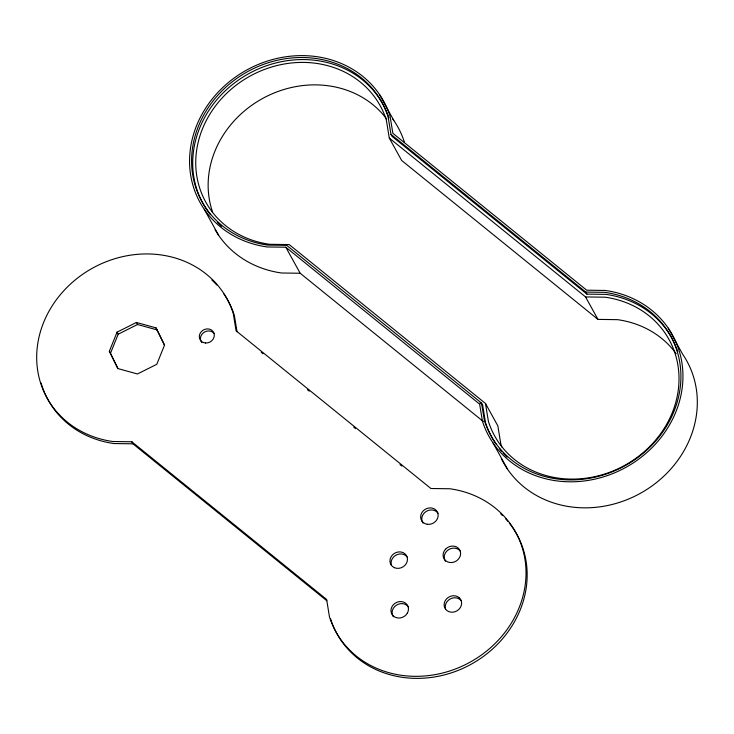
<?xml version="1.0" encoding="UTF-8"?>
<svg xmlns="http://www.w3.org/2000/svg" width="734" height="734" viewBox="0 0 734 734"><rect width="100%" height="100%" fill="white"/><g stroke="black" fill="none" stroke-linecap="round" stroke-linejoin="round"><path stroke-width="1.1" d="M156.039 327.878L164.48 345.2L156.782 364.293L137.451 373.973L117.807 368.56L109.357 351.237L117.064 332.144L136.396 322.465L156.039 327.878L164.618 345.209M117.935 368.569L110.485 353.274L118.192 334.19L137.524 324.511L157.168 329.924M285.801 247.22L267.231 246.963A104.815 93.392 -28.9 0 1 218.145 92.154A104.815 93.392 -28.9 0 1 390.075 116.266L392.864 133.304L586.695 290.205L605.266 290.453A104.815 93.392 -28.9 0 1 654.361 445.263A104.815 93.392 -28.9 0 1 482.431 421.16L479.632 404.122L285.801 247.22L300.178 273.25L483.339 421.518M300.178 273.25L281.608 273.002A104.815 93.392 -28.9 0 1 215.08 229.659M390.983 134.386L585.796 292.086L604.779 292.343A102.742 91.548 -28.9 0 1 652.902 444.088A102.742 91.548 -28.9 0 1 484.376 420.454L481.513 403.039L286.71 245.339L267.717 245.083A102.742 91.548 -28.9 0 1 219.594 93.337A102.742 91.548 -28.9 0 1 388.13 116.963L390.983 134.386L392.112 136.432L586.925 294.123L605.908 294.38A102.742 91.548 -28.9 0 1 677.776 351.76M389.286 138.056L585.576 296.94L605.183 297.206A99.631 88.777 -28.9 0 1 651.847 444.354A99.631 88.777 -28.9 0 1 488.413 421.444L485.468 403.452L289.187 244.569L269.58 244.303A99.631 88.777 -28.9 0 1 222.907 97.145A99.631 88.777 -28.9 0 1 386.341 120.064L389.286 138.056L401.691 160.507L597.971 319.4L617.578 319.666A99.631 88.777 -28.9 0 1 676.188 353.715M131.808 441.767L112.825 441.51A102.742 91.548 -28.9 0 1 64.702 289.765A102.742 91.548 -28.9 0 1 233.238 313.39L236.091 330.814L430.904 488.505L449.887 488.761A102.742 91.548 -28.9 0 1 498.01 640.507A102.742 91.548 -28.9 0 1 329.474 616.881L326.621 599.458L131.808 441.767L132.937 443.804L326.859 600.779M132.937 443.804L113.954 443.547A102.742 91.548 -28.9 0 1 41.104 383.02M479.972 402.92L482.642 405.076L485.495 422.5A102.742 91.548 -28.9 0 0 495.973 443.987M261.231 352.292L263.011 353.733M307.491 389.736L309.271 391.176M353.751 427.179L355.531 428.619M400.002 464.622L401.782 466.062M407.352 557.244L405.92 555.702A8.992 8.01 -28.9 0 0 395.305 555.555A8.992 8.01 -28.9 0 0 391.406 565.217M668.261 328.171L682.629 354.201A104.815 93.392 -28.9 0 1 642.021 492.386A104.815 93.392 -28.9 0 1 501.34 458.557M585.796 292.086L586.925 294.123M585.576 296.94L597.971 319.4M379.386 94.337L393.763 120.376M485.468 403.452L497.863 425.913L500.808 443.905A99.631 88.777 -28.9 0 0 501.873 447.034M481.513 403.039L482.642 405.076M493.11 443.079L507.488 469.118M204.245 209.254L218.613 235.284M136.396 322.465L137.524 324.511M117.064 332.144L118.192 334.19M109.357 351.237L110.485 353.274M237.036 331.768L234.366 315.427A102.742 91.548 -28.9 0 0 223.888 293.939M509.387 523.195A102.742 91.548 -28.9 0 1 469.87 664.94A102.742 91.548 -28.9 0 1 330.603 618.927M500.781 513.892A102.742 91.548 -28.9 0 1 502.451 515.488M505.662 518.81A102.742 91.548 -28.9 0 1 507.937 521.415M211.915 280.058A102.742 91.548 -28.9 0 1 216.787 284.985M445.474 561.281A8.992 8.01 -28.9 0 1 445.309 553.087L446.667 551.243A8.992 8.01 -28.9 0 1 460.502 551.427M393.341 616.762A8.992 8.01 -28.9 0 1 394.534 606.715L396.323 605.22A8.992 8.01 -28.9 0 1 408.361 606.908M445.575 609.064A8.992 8.01 -28.9 0 1 448.529 600.1A8.992 8.01 -28.9 0 1 458.236 598.439L460.08 599.54A8.992 8.01 -28.9 0 1 461.512 601.091M423.013 523.094A8.992 8.01 -28.9 0 1 425.995 511.552A8.992 8.01 -28.9 0 1 438.033 513.24M201.786 342.604A7.707 6.863 -28.9 0 1 203.612 332.63A7.707 6.863 -28.9 0 1 214.089 333.383M392.488 118.569A104.815 93.392 -28.9 0 1 404.443 142.295M212.64 212.163A99.631 88.777 -28.9 0 1 263.699 97.888A99.631 88.777 -28.9 0 1 386.662 119M507.111 457.08A102.742 91.548 -28.9 0 1 503.074 452.951M501.542 451.226A102.742 91.548 -28.9 0 1 499.349 448.566M221.659 226.338A102.742 91.548 -28.9 0 1 217.411 222.448M210.475 214.732A102.742 91.548 -28.9 0 1 249.441 73.29A102.742 91.548 -28.9 0 1 388.91 117.926M445.538 549.197L444.18 551.051A8.992 8.01 -28.9 0 0 445.777 560.785A8.992 8.01 -28.9 0 0 456.392 560.932L458.181 559.427A8.992 8.01 -28.9 0 0 457.943 547.839A8.992 8.01 -28.9 0 0 445.538 549.197M407.398 613.055L406.04 614.909A8.992 8.01 -28.9 0 1 393.635 616.266A8.992 8.01 -28.9 0 1 393.406 604.678L395.195 603.174A8.992 8.01 -28.9 0 1 405.801 603.32A8.992 8.01 -28.9 0 1 407.398 613.055M458.952 597.504L457.117 596.403A8.992 8.01 -28.9 0 0 446.556 598.861A8.992 8.01 -28.9 0 0 445.364 608.899L446.786 610.449A8.992 8.01 -28.9 0 0 459.19 609.092A8.992 8.01 -28.9 0 0 458.952 597.504M394.47 567.703L392.626 566.602A8.992 8.01 -28.9 0 1 392.387 555.014A8.992 8.01 -28.9 0 1 404.792 553.656L406.223 555.207A8.992 8.01 -28.9 0 1 405.03 565.244A8.992 8.01 -28.9 0 1 394.47 567.703M427.289 524.287A8.992 8.01 -28.9 0 0 437.822 513.075A8.992 8.01 -28.9 0 0 423.078 511.011A8.992 8.01 -28.9 0 0 427.289 524.287M205.52 342.998A7.707 6.863 -28.9 0 0 213.869 332.887A7.707 6.863 -28.9 0 0 201.043 331.97A7.707 6.863 -28.9 0 0 205.52 342.998"/></g></svg>
